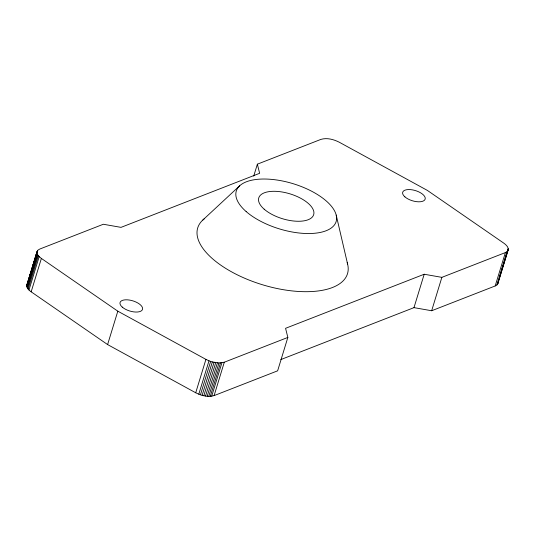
<?xml version="1.0" encoding="UTF-8"?>
<svg xmlns="http://www.w3.org/2000/svg" width="535" height="535" viewBox="0 0 535 535"><rect width="100%" height="100%" fill="white"/><g stroke="black" fill="none" stroke-linecap="round" stroke-linejoin="round"><path stroke-width="0.8" d="M508.076 250.199L507.12 251.557L505.401 252.573L441.863 277.357L424.195 274.241L285.57 328.309L287.843 337.431L277.632 370.822L214.1 395.606C207.934 397.465 201.287 395.579 195.716 392.77L107.602 344.573L31.164 291.822C29.037 290.231 26.088 287.83 26.924 284.801L37.129 251.403L38.085 250.046L39.811 249.036L103.342 224.252L121.017 227.368L259.635 173.3L257.368 164.178L320.9 139.394C327.066 137.535 333.713 139.421 339.284 142.23L427.398 190.427L503.836 243.178C505.963 244.769 508.912 247.17 508.076 250.199L497.871 283.597L496.915 284.954L495.189 285.964L431.658 310.748L413.983 307.632L280.815 359.58M26.75 285.583L37.129 251.403M497.871 283.597L498.005 281.978M37.51 250.688L26.924 284.801M26.79 286.419L36.962 252.186M32.735 267.54L33.471 265.153M27.038 287.295L37.243 253.898L36.995 253.022M27.486 288.198L37.697 254.807L37.243 253.898M28.134 289.121L38.346 255.723L37.697 254.807M28.977 290.037L39.182 256.646L38.346 255.723M31.164 291.822L41.376 258.432L39.182 256.646M107.602 344.573L117.814 311.183L41.376 258.432M253.717 176.102L257.368 164.178M195.716 392.77L205.928 359.38L117.814 311.183M198.793 394.208L208.998 360.817L205.928 359.38M200.438 394.817L210.65 361.419L208.998 360.817M202.13 395.332L212.335 361.934L218.989 362.964L224.305 362.215L287.843 337.431M203.828 395.746L214.04 362.356M205.527 396.06L215.732 362.67M207.185 396.261L217.391 362.87M208.777 396.355L218.989 362.964M210.295 396.335L220.5 362.944M211.7 396.201L221.905 362.81M214.1 395.606L224.305 362.215M413.983 307.632L424.195 274.241M431.658 310.748L441.863 277.357M495.189 285.964L505.401 252.573M496.915 284.954L507.12 251.557M499.463 277.204L501.161 271.64M501.649 270.048L506.511 254.152M507.481 250.968L508.21 248.581M497.49 284.312L508.25 249.417M202.845 220.012L239.713 185.752M210.65 361.419L212.335 361.934M336.207 215.09L347.589 264.016M347.182 262.571A78.311 35.43 17 0 1 261.809 284.553A78.311 35.43 17 0 1 204.577 218.561M122.268 307.11A11.75 5.317 17 0 0 141.755 310.541A11.75 5.317 17 0 0 129.844 300.122A11.75 5.317 17 0 0 122.268 307.11M404.901 196.867A11.75 5.317 17 0 0 424.382 200.304A11.75 5.317 17 0 0 412.472 189.878A11.75 5.317 17 0 0 404.901 196.867M264.17 209.178A28.716 12.994 17 0 0 311.791 217.571A28.716 12.994 17 0 0 282.681 192.092A28.716 12.994 17 0 0 264.17 209.178M246.14 211.552A52.209 23.62 17 0 0 332.723 226.807A52.209 23.62 17 0 0 279.792 180.482A52.209 23.62 17 0 0 246.14 211.552"/></g></svg>
